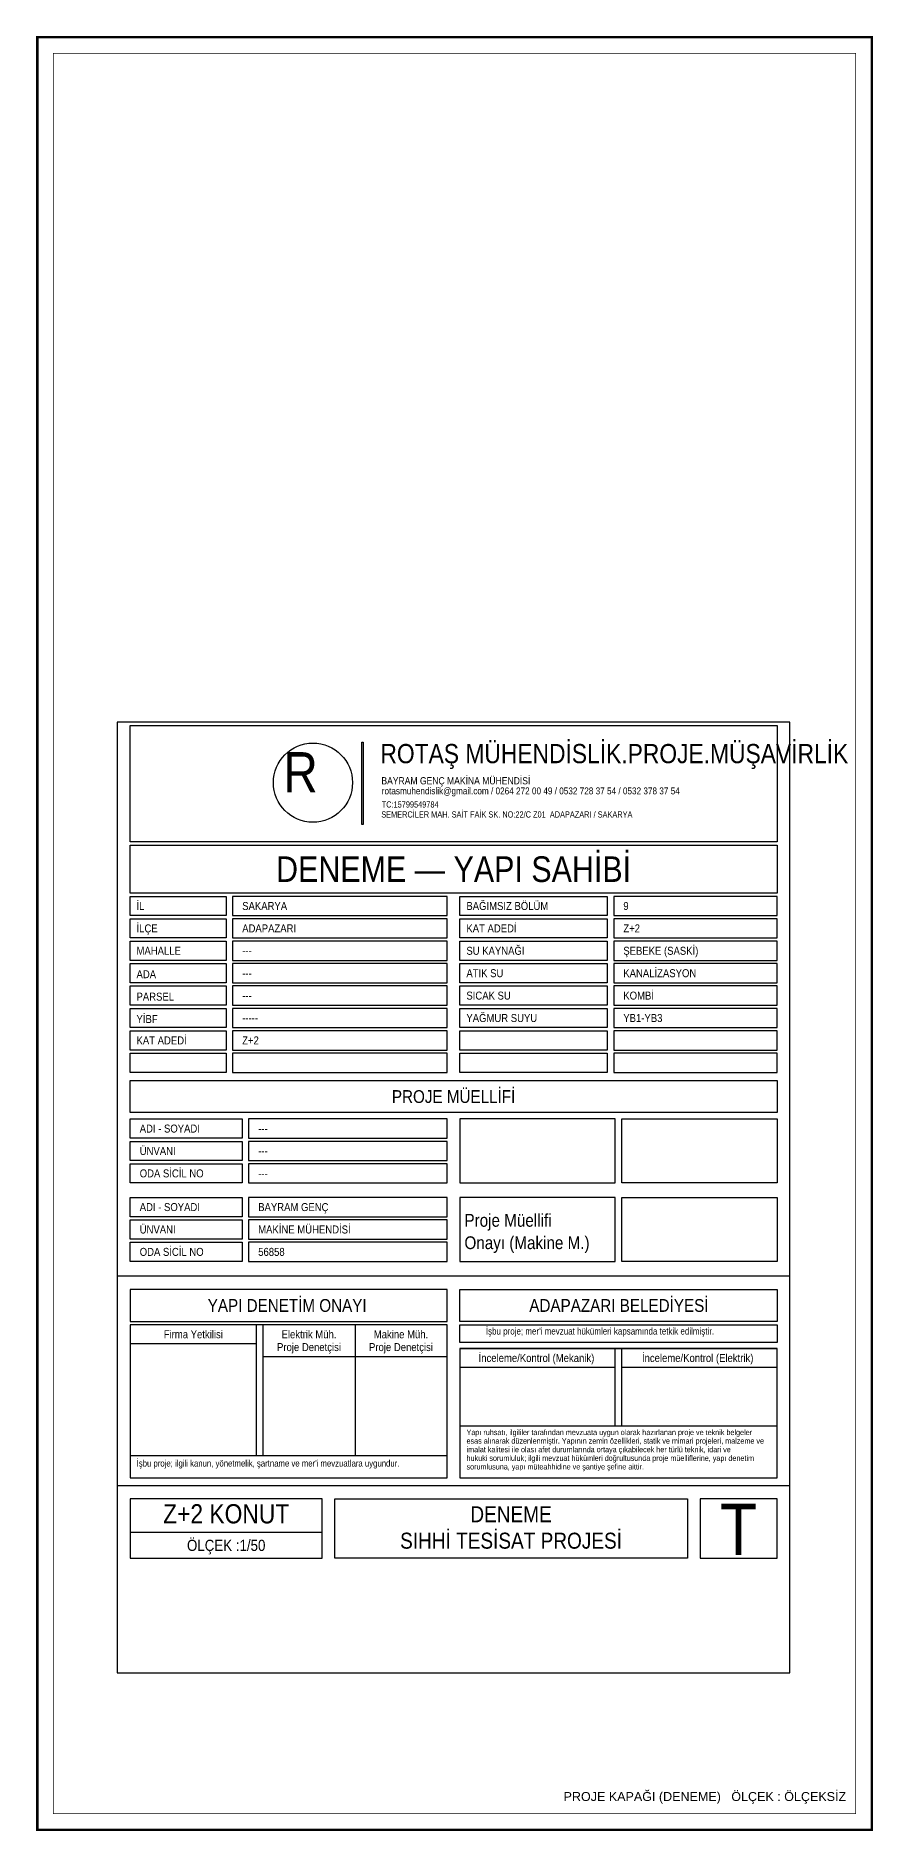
# Model space of a CAD drawing. Header units: centimetres. Extents: x -7420 to 31836, y -2 to 2802.
# Drawn here: x -7420 to -6113, y -2 to 2802 of the extents above; entities that cross this region are included whole.
import ezdxf
from ezdxf.enums import TextEntityAlignment as Align

# ---------------------------------------------------------------- set-up
doc = ezdxf.new("R2010")
doc.units = ezdxf.units.CM
for name, color, linetype in [('ROTAS-KAPAK', 7, 'Continuous'), ('ROTAS-KAPAK-YAZI', 7, 'Continuous'), ('ROTAS-PAFTA', 7, 'CONTINUOUS')]:
    doc.layers.add(name, color=color, linetype=linetype)
doc.styles.add('ROTAS', font='arial.ttf')

msp = doc.modelspace()

# ---------------------------------------------------------------- linework, layer by layer
at = {"layer": 'ROTAS-KAPAK'}
for p, q in [((-6242.9, 865), (-7292.9, 865)), ((-6777.9, 789), (-7272.9, 789)), ((-7075.4, 584.3), (-7075.4, 789)), ((-7065.4, 584.3), (-7065.4, 789)), ((-6921.7, 789), (-6921.7, 584.3)), ((-7075.4, 759), (-7272.9, 759)), ((-6777.9, 739), (-7065.4, 739)), ((-6515.4, 630.7), (-6515.4, 752)), ((-6505.4, 630.7), (-6505.4, 752)), ((-6515.4, 722), (-6757.9, 722)), ((-6262.9, 722), (-6505.4, 722)), ((-6262.9, 630.7), (-6757.9, 630.7)), ((-6777.9, 584.3), (-7272.9, 584.3)), ((-6242.9, 537.2), (-7292.9, 537.2)), ((-6972.9, 464.3), (-7272.9, 464.3))]:
    msp.add_line(p, q, dxfattribs=at)
for points in [[(-7292.9, 245), (-6242.9, 245), (-6242.9, 1730), (-7292.9, 1730), (-7292.9, 245)], [(-7272.9, 1543), (-7272.9, 1725), (-6262.9, 1725), (-6262.9, 1543), (-7272.9, 1543)], [(-6909.1, 1570), (-6911.3, 1570), (-6911.3, 1698.9), (-6909.1, 1698.9), (-6909.1, 1570)], [(-7272.9, 1463), (-7272.9, 1538), (-6262.9, 1538), (-6262.9, 1463), (-7272.9, 1463)], [(-7272.9, 1458), (-7122.9, 1458), (-7122.9, 1428), (-7272.9, 1428), (-7272.9, 1458)], [(-6777.9, 1458), (-7112.9, 1458), (-7112.9, 1428), (-6777.9, 1428), (-6777.9, 1458)], [(-6757.9, 1458), (-6527.9, 1458), (-6527.9, 1428), (-6757.9, 1428), (-6757.9, 1458)], [(-6262.9, 1458), (-6517.9, 1458), (-6517.9, 1428), (-6262.9, 1428), (-6262.9, 1458)], [(-7272.9, 1393), (-7272.9, 1423), (-7122.9, 1423), (-7122.9, 1393), (-7272.9, 1393)], [(-6777.9, 1423), (-7112.9, 1423), (-7112.9, 1393), (-6777.9, 1393), (-6777.9, 1423)], [(-6757.9, 1393), (-6757.9, 1423), (-6527.9, 1423), (-6527.9, 1393), (-6757.9, 1393)], [(-6262.9, 1423), (-6517.9, 1423), (-6517.9, 1393), (-6262.9, 1393), (-6262.9, 1423)], [(-7272.9, 1388), (-7122.9, 1388), (-7122.9, 1358), (-7272.9, 1358), (-7272.9, 1388)], [(-6777.9, 1388), (-7112.9, 1388), (-7112.9, 1358), (-6777.9, 1358), (-6777.9, 1388)], [(-6757.9, 1388), (-6527.9, 1388), (-6527.9, 1358), (-6757.9, 1358), (-6757.9, 1388)], [(-6262.9, 1388), (-6517.9, 1388), (-6517.9, 1358), (-6262.9, 1358), (-6262.9, 1388)], [(-7272.9, 1323), (-7272.9, 1353), (-7122.9, 1353), (-7122.9, 1323), (-7272.9, 1323)], [(-6777.9, 1353), (-7112.9, 1353), (-7112.9, 1323), (-6777.9, 1323), (-6777.9, 1353)], [(-6757.9, 1323), (-6757.9, 1353), (-6527.9, 1353), (-6527.9, 1323), (-6757.9, 1323)], [(-6262.9, 1353), (-6517.9, 1353), (-6517.9, 1323), (-6262.9, 1323), (-6262.9, 1353)], [(-7272.9, 1318), (-7122.9, 1318), (-7122.9, 1288), (-7272.9, 1288), (-7272.9, 1318)], [(-6777.9, 1318), (-7112.9, 1318), (-7112.9, 1288), (-6777.9, 1288), (-6777.9, 1318)], [(-6757.9, 1318), (-6527.9, 1318), (-6527.9, 1288), (-6757.9, 1288), (-6757.9, 1318)], [(-6262.9, 1318), (-6517.9, 1318), (-6517.9, 1288), (-6262.9, 1288), (-6262.9, 1318)], [(-7272.9, 1253), (-7272.9, 1283), (-7122.9, 1283), (-7122.9, 1253), (-7272.9, 1253)], [(-6777.9, 1283), (-7112.9, 1283), (-7112.9, 1253), (-6777.9, 1253), (-6777.9, 1283)], [(-6757.9, 1253), (-6757.9, 1283), (-6527.9, 1283), (-6527.9, 1253), (-6757.9, 1253)], [(-6262.9, 1283), (-6517.9, 1283), (-6517.9, 1253), (-6262.9, 1253), (-6262.9, 1283)], [(-7272.9, 1218), (-7272.9, 1248), (-7122.9, 1248), (-7122.9, 1218), (-7272.9, 1218)], [(-6777.9, 1248), (-7112.9, 1248), (-7112.9, 1218), (-6777.9, 1218), (-6777.9, 1248)], [(-6757.9, 1218), (-6757.9, 1248), (-6527.9, 1248), (-6527.9, 1218), (-6757.9, 1218)], [(-6262.9, 1248), (-6517.9, 1248), (-6517.9, 1218), (-6262.9, 1218), (-6262.9, 1248)], [(-7272.9, 1183), (-7272.9, 1213), (-7122.9, 1213), (-7122.9, 1183), (-7272.9, 1183)], [(-6777.9, 1213), (-7112.9, 1213), (-7112.9, 1183), (-6777.9, 1183), (-6777.9, 1213)], [(-6757.9, 1183), (-6757.9, 1213), (-6527.9, 1213), (-6527.9, 1183), (-6757.9, 1183)], [(-6262.9, 1213), (-6517.9, 1213), (-6517.9, 1183), (-6262.9, 1183), (-6262.9, 1213)], [(-7272.9, 1120.3), (-7272.9, 1170.3), (-6262.9, 1170.3), (-6262.9, 1120.3), (-7272.9, 1120.3)], [(-7272.9, 1110.3), (-7097.9, 1110.3), (-7097.9, 1080.3), (-7272.9, 1080.3), (-7272.9, 1110.3)], [(-6777.9, 1110.3), (-7087.9, 1110.3), (-7087.9, 1080.3), (-6777.9, 1080.3), (-6777.9, 1110.3)], [(-6757.9, 1010.3), (-6515.4, 1010.3), (-6515.4, 1110.3), (-6757.9, 1110.3), (-6757.9, 1010.3)], [(-6262.9, 1110.3), (-6262.9, 1010.3), (-6505.4, 1010.3), (-6505.4, 1110.3), (-6262.9, 1110.3)], [(-7272.9, 1045.3), (-7272.9, 1075.3), (-7097.9, 1075.3), (-7097.9, 1045.3), (-7272.9, 1045.3)], [(-6777.9, 1075.3), (-7087.9, 1075.3), (-7087.9, 1045.3), (-6777.9, 1045.3), (-6777.9, 1075.3)], [(-7272.9, 1010.3), (-7272.9, 1040.3), (-7097.9, 1040.3), (-7097.9, 1010.3), (-7272.9, 1010.3)], [(-6777.9, 1040.3), (-7087.9, 1040.3), (-7087.9, 1010.3), (-6777.9, 1010.3), (-6777.9, 1040.3)], [(-7272.9, 987.7), (-7097.9, 987.7), (-7097.9, 957.7), (-7272.9, 957.7), (-7272.9, 987.7)], [(-6777.9, 987.7), (-7087.9, 987.7), (-7087.9, 957.7), (-6777.9, 957.7), (-6777.9, 987.7)], [(-6757.9, 887.7), (-6515.4, 887.7), (-6515.4, 987.7), (-6757.9, 987.7), (-6757.9, 887.7)], [(-6262.9, 987.7), (-6262.9, 887.7), (-6505.4, 887.7), (-6505.4, 987.7), (-6262.9, 987.7)], [(-7272.9, 922.7), (-7272.9, 952.7), (-7097.9, 952.7), (-7097.9, 922.7), (-7272.9, 922.7)], [(-6777.9, 952.7), (-7087.9, 952.7), (-7087.9, 922.7), (-6777.9, 922.7), (-6777.9, 952.7)], [(-7272.9, 887.7), (-7272.9, 917.7), (-7097.9, 917.7), (-7097.9, 887.7), (-7272.9, 887.7)], [(-6777.9, 917.7), (-7087.9, 917.7), (-7087.9, 887.7), (-6777.9, 887.7), (-6777.9, 917.7)], [(-7272.9, 844), (-7272.9, 794), (-6777.9, 794), (-6777.9, 844), (-7272.9, 844)], [(-6262.9, 844), (-6262.9, 794), (-6757.9, 794), (-6757.9, 844), (-6262.9, 844)], [(-6777.9, 550), (-6777.9, 789), (-7272.9, 789), (-7272.9, 550), (-6777.9, 550)], [(-6262.9, 789), (-6262.9, 761.2), (-6757.9, 761.2), (-6757.9, 789), (-6262.9, 789)], [(-6757.9, 752), (-6262.9, 752), (-6757.9, 752), (-6757.9, 550), (-6262.9, 550), (-6262.9, 752)], [(-6972.9, 517.2), (-7272.9, 517.2), (-7272.9, 424.3), (-6972.9, 424.3), (-6972.9, 517.2)], [(-6402.9, 517.2), (-6402.9, 424.3), (-6953.5, 424.3), (-6953.5, 517.2), (-6402.9, 517.2)], [(-6382.9, 517.2), (-6382.9, 424.3), (-6262.9, 424.3), (-6262.9, 517.2), (-6382.9, 517.2)]]:
    msp.add_lwpolyline(points, dxfattribs=at)
msp.add_circle((-6987.5, 1635.6), 61.8, dxfattribs=at)
at = {"layer": 'ROTAS-PAFTA'}
for points, const_width in [([(-7417.9, 0), (-6115, 0), (-6115, 2800), (-7417.9, 2800)], 4), ([(-7392.9, 25), (-6140, 25), (-6140, 2775), (-7392.9, 2775)], 1)]:
    msp.add_lwpolyline(points, close=True, dxfattribs=dict(at, const_width=const_width))

# ---------------------------------------------------------------- texts
at = {"layer": 'ROTAS-KAPAK-YAZI', "style": 'ROTAS', "width": 0.85}
for s, height, p in [('R', 63, (-7033.8, 1683.3)), ('ROTAŞ MÜHENDİSLİK.PROJE.MÜŞAVİRLİK', 30, (-6882.1, 1696)), ('BAYRAM GENÇ MAKİNA MÜHENDİSİ', 11.26, (-6880.6, 1644.2)), ('rotasmuhendislik@gmail.com / 0264 272 00 49 / 0532 728 37 54 / 0532 378 37 54', 10.756, (-6880, 1628.1)), ('TC:15799549784', 9.68, (-6880.1, 1606.4)), ('SEMERCİLER MAH. SAİT FAİK SK. NO:22/C Z01  ADAPAZARI / SAKARYA', 9.68, (-6880.8, 1590.8)), ("İşbu proje; mer'i mevzuat hükümleri kapsamında tetkik edilmiştir.", 10.5, (-6717.5, 784.1)), ('Yapı ruhsatı, ilgililer tarafından mevzuata uygun olarak hazırlanan proje ve teknik belgeler', 8.67, (-6747.7, 625.2)), ('esas alınarak düzenlenmiştir. Yapının zemin özellikleri, statik ve mimari projeleri, malzeme ve', 8.67, (-6747.7, 611.8)), ('imalat kalitesi ile olası afet durumlarında ortaya çıkabilecek her türlü teknik, idari ve', 8.67, (-6747.7, 598.4)), ("İşbu proje; ilgili kanun, yönetmelik, şartname ve mer'i mevzuatlara uygundur.", 10.2, (-7262.7, 577.6)), ('sorumlusuna, yapı müteahhidine ve şantiye şefine aittir.', 8.67, (-6747.7, 571.5)), ('hukuki sorumluluk; ilgili mevzuat hükümleri doğrultusunda proje müelliflerine, yapı denetim', 8.67, (-6747.7, 584.9))]:
    msp.add_text(s, height=height, dxfattribs=at).set_placement(p, align=Align.TOP_LEFT)
for s, height, p in [('DENEME — YAPI SAHİBİ', 40, (-6767.9, 1500.5)), ('PROJE MÜELLİFİ', 20, (-6767.9, 1145.3)), ('YAPI DENETİM ONAYI', 20, (-7027.7, 819)), ('ADAPAZARI BELEDİYESİ', 20, (-6509.8, 819)), ('Firma Yetkilisi', 12.5, (-7174.2, 774)), ('Proje Denetçisi', 12.5, (-6993.6, 754)), ('Elektrik Müh.', 12.5, (-6993.6, 774)), ('Proje Denetçisi', 12.5, (-6850, 754)), ('Makine Müh.', 12.5, (-6850, 774)), ('İnceleme/Kontrol (Mekanik)', 12.5, (-6638.5, 737)), ('İnceleme/Kontrol (Elektrik)', 12.5, (-6386.8, 737)), ('Z+2 KONUT', 30, (-7122.9, 493.6)), ('DENEME', 25, (-6678.2, 492.9)), ('T', 80, (-6322.9, 469.4)), ('ÖLÇEK :1/50', 17.5, (-7122.9, 444.3)), ('SIHHİ TESİSAT PROJESİ', 25, (-6678.2, 451.6))]:
    msp.add_text(s, height=height, dxfattribs=at).set_placement(p, align=Align.MIDDLE_CENTER)
for s, p in [('İL', (-7262.9, 1443)), ('SAKARYA', (-7097.9, 1443)), ('BAĞIMSIZ BÖLÜM', (-6747.9, 1443)), ('9', (-6502.9, 1443)), ('İLÇE', (-7262.9, 1408)), ('ADAPAZARI', (-7097.9, 1408)), ('KAT ADEDİ', (-6747.9, 1408)), ('Z+2', (-6502.9, 1408)), ('MAHALLE', (-7262.9, 1373)), ('SU KAYNAĞI', (-6747.9, 1373)), ('ŞEBEKE (SASKİ)', (-6502.9, 1373)), ('---', (-7097.9, 1373)), ('KANALİZASYON', (-6502.9, 1338)), ('ADA', (-7262.9, 1336.4)), ('---', (-7097.9, 1338)), ('ATIK SU', (-6747.9, 1338)), ('PARSEL', (-7262.9, 1301.4)), ('---', (-7097.9, 1303)), ('SICAK SU', (-6747.9, 1303)), ('KOMBİ', (-6502.9, 1303)), ('YİBF', (-7262.9, 1266.4)), ('-----', (-7097.9, 1268)), ('YAĞMUR SUYU', (-6747.9, 1268)), ('YB1-YB3', (-6502.9, 1268)), ('KAT ADEDİ', (-7262.9, 1233)), ('Z+2', (-7097.9, 1233)), ('ADI - SOYADI', (-7257.9, 1095.3)), ('---', (-7072.9, 1095.3)), ('ÜNVANI', (-7257.9, 1060.3)), ('---', (-7072.9, 1060.3)), ('ODA SİCİL NO', (-7257.9, 1025.3)), ('---', (-7072.9, 1025.3)), ('ADI - SOYADI', (-7257.9, 972.7)), ('BAYRAM GENÇ', (-7072.9, 972.7)), ('ÜNVANI', (-7257.9, 937.7)), ('MAKİNE MÜHENDİSİ', (-7072.9, 937.7)), ('ODA SİCİL NO', (-7257.9, 902.7)), ('56858', (-7072.9, 902.7))]:
    msp.add_text(s, height=12.5, dxfattribs=at).set_placement(p, align=Align.MIDDLE_LEFT)
for s, p in [('Proje Müellifi', (-6750.9, 936)), ('Onayı (Makine M.)', (-6750.9, 901))]:
    msp.add_text(s, height=20, dxfattribs=at).set_placement(p, align=Align.BOTTOM_LEFT)
at = {"layer": 'ROTAS-PAFTA', "style": 'ROTAS'}
msp.add_text('PROJE KAPAĞI (DENEME)   ÖLÇEK : ÖLÇEKSİZ', height=14, dxfattribs=at).set_placement((-6155, 45), align=Align.RIGHT)

doc.saveas('drawing.dxf')
